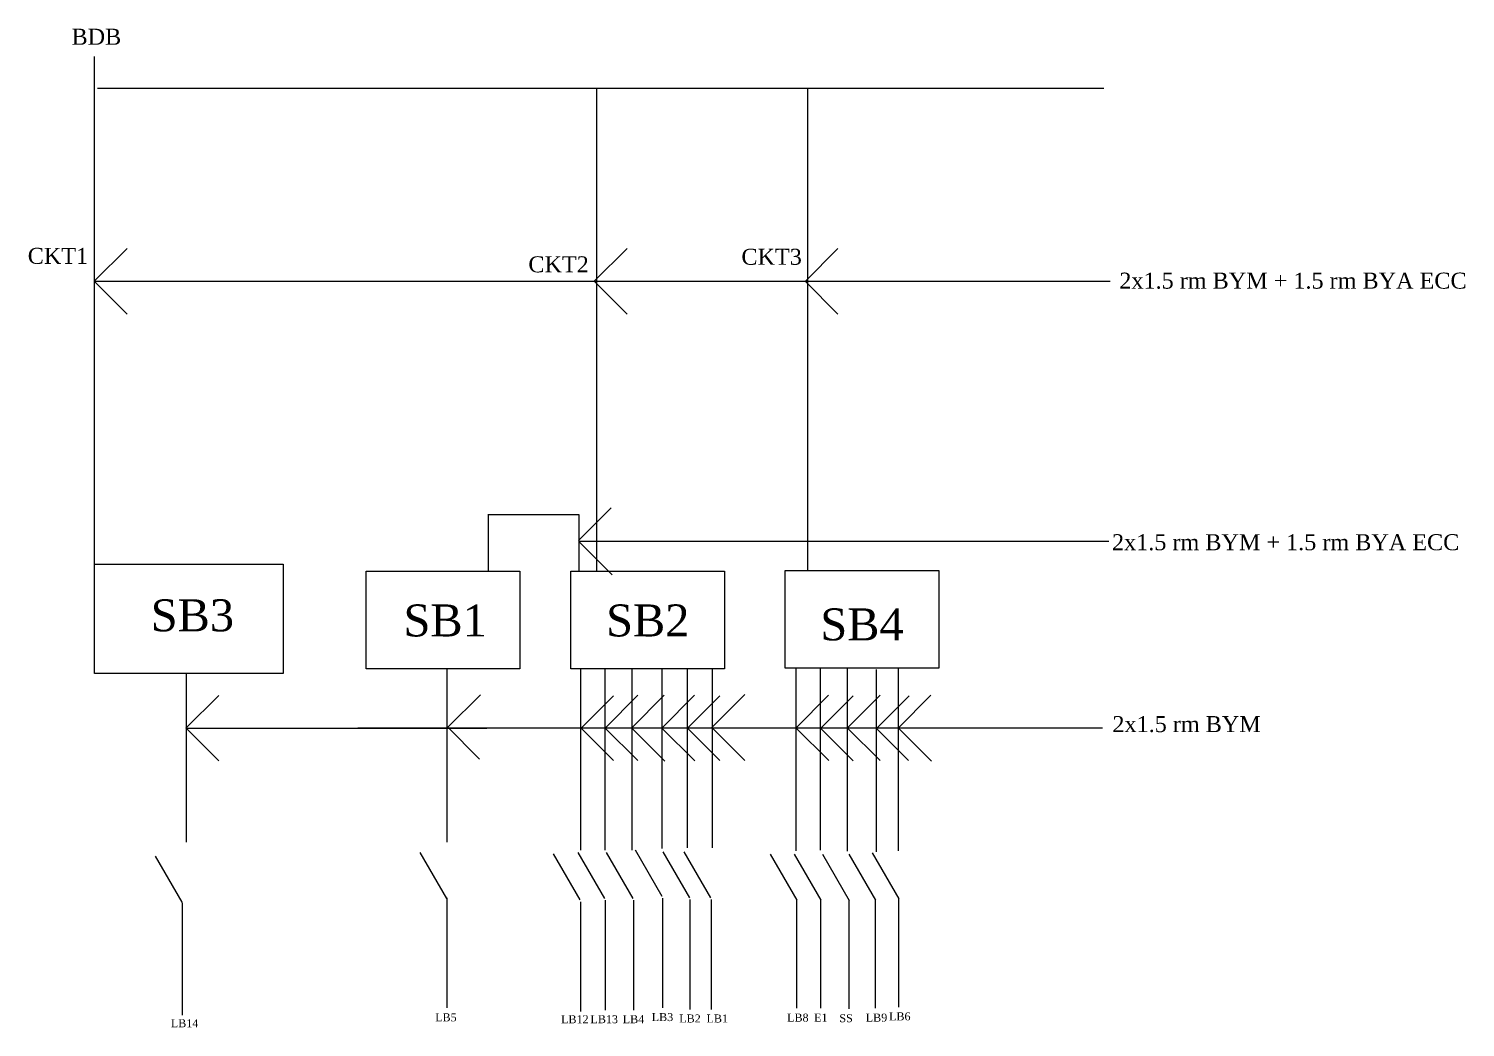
# Model space of a CAD drawing. Header units: inches. Extents: x -2152 to 9073, y -5017 to 214.
# Drawn here: x -1161 to -84, y -2000 to -1251 of the extents above; entities that cross this region are included whole.
import ezdxf

# ---------------------------------------------------------------- set-up
doc = ezdxf.new("R2010")
doc.units = ezdxf.units.IN
doc.header["$LTSCALE"] = 15
doc.header["$MEASUREMENT"] = 0
doc.styles.get("Standard").update_dxf_attribs({"font": 'times.ttf'})

msp = doc.modelspace()

# ---------------------------------------------------------------- linework, layer by layer
for p, q in [((-1111.73236, -1295.45695), (-1111.73236, -1271.68319)), ((-1111.73236, -1652.49567), (-1111.73236, -1295.45695)), ((-1109.44956, -1295.45695), (-354.91272, -1295.45695)), ((-735.00675, -1657.54818), (-735.00675, -1295.45695)), ((-576.78825, -1656.75948), (-576.78825, -1295.45695)), ((-1087.30661, -1415.62386), (-1111.94512, -1440.26237)), ((-712.36438, -1415.62386), (-737.00288, -1440.26237)), ((-554.25728, -1415.84811), (-578.89578, -1440.48662)), ((-1111.94512, -1440.26237), (-350.17655, -1440.26237)), ((-1111.94512, -1440.26237), (-1087.32275, -1464.88474)), ((-737.00288, -1440.26237), (-712.38052, -1464.88474)), ((-578.89578, -1440.31437), (-554.27341, -1464.93674)), ((-816.37361, -1657.67516), (-816.37361, -1615.14274)), ((-816.37361, -1615.19841), (-748.59048, -1615.19841)), ((-724.23796, -1610.20353), (-748.87647, -1634.84204)), ((-748.59048, -1615.19841), (-748.59048, -1657.73083)), ((-748.7959, -1635.40275), (-351.07672, -1635.40275)), ((-748.25234, -1635.79613), (-723.62997, -1660.4185)), ((-847.57269, -1731.60911), (-847.57269, -1861.1916)), ((-747.346, -1731.07382), (-747.346, -1866.96428)), ((-728.9809, -1731.23743), (-728.9809, -1866.96428)), ((-708.90379, -1731.08189), (-708.90379, -1866.96428)), ((-686.18086, -1731.08189), (-686.18086, -1865.90475)), ((-667.34884, -1731.23743), (-667.34884, -1865.37498)), ((-648.67246, -1731.5485), (-648.67246, -1865.37498)), ((-585.82516, -1730.704), (-585.82516, -1867.46521)), ((-567.49084, -1730.24368), (-567.49084, -1867.00488)), ((-547.22317, -1731.16433), (-547.22317, -1867.92553)), ((-525.57361, -1731.62466), (-525.57361, -1868.38586)), ((-508.99097, -1730.704), (-508.99097, -1867.46521)), ((-1043.07835, -1734.9568), (-1043.07835, -1861.1916)), ((-1018.65471, -1750.93393), (-1043.29321, -1775.57244)), ((-822.37466, -1750.53028), (-847.01317, -1775.16878)), ((-722.63546, -1751.31847), (-747.27397, -1775.95698)), ((-704.27818, -1750.8357), (-728.91668, -1775.47421)), ((-684.47164, -1750.8357), (-709.11015, -1775.47421)), ((-661.76659, -1750.8357), (-686.40509, -1775.47421)), ((-642.92621, -1751.31847), (-667.56472, -1775.95698)), ((-624.08585, -1750.35293), (-648.72435, -1774.99144)), ((-561.28462, -1750.8357), (-585.92312, -1775.47421)), ((-542.92733, -1751.31847), (-567.56584, -1775.95698)), ((-522.63771, -1750.8357), (-547.27621, -1775.47421)), ((-500.89881, -1751.31847), (-525.53732, -1775.95698)), ((-484.47387, -1750.8357), (-509.11238, -1775.47421)), ((-1043.29321, -1775.50453), (-817.55205, -1775.50453)), ((-1043.28514, -1775.33942), (-1018.66278, -1799.96179)), ((-465.19491, -1775.50453), (-914.36139, -1775.50453)), ((-847.58403, -1774.17676), (-822.96166, -1798.79913)), ((-747.165, -1775.30994), (-722.54263, -1799.93231)), ((-729.03588, -1775.30994), (-704.41351, -1799.93231)), ((-708.72096, -1775.56692), (-684.0986, -1800.18929)), ((-686.22027, -1775.43843), (-661.59791, -1800.0608)), ((-667.3197, -1775.30994), (-642.69733, -1799.93231)), ((-648.67627, -1775.30994), (-624.0539, -1799.93231)), ((-585.78733, -1775.27029), (-561.16496, -1799.89266)), ((-567.33369, -1775.47075), (-542.71132, -1800.09311)), ((-547.27536, -1775.27029), (-522.65299, -1799.89266)), ((-525.81296, -1775.27029), (-501.19059, -1799.89266)), ((-508.76339, -1775.6712), (-484.14102, -1800.29357)), ((-465.02689, -1775.34875), (-355.69745, -1775.34875)), ((-1046.07841, -1906.16909), (-1066.07669, -1871.53105)), ((-847.47995, -1903.39252), (-867.47823, -1868.75448)), ((-747.50755, -1904.45423), (-767.50583, -1869.81618)), ((-728.95371, -1903.3947), (-748.95199, -1868.75666)), ((-707.74933, -1903.3947), (-727.74761, -1868.75666)), ((-686.01482, -1901.80541), (-706.01311, -1867.16737)), ((-665.34054, -1902.86494), (-685.33883, -1868.2269)), ((-649.43725, -1902.86494), (-669.43553, -1868.2269)), ((-584.80349, -1904.60015), (-604.80177, -1869.96211)), ((-566.83897, -1904.60015), (-586.83725, -1869.96211)), ((-545.65004, -1905.06047), (-565.64832, -1870.42243)), ((-525.84299, -1904.60015), (-545.84127, -1869.96211)), ((-508.3391, -1903.67949), (-528.33738, -1869.04145)), ((-1046.00003, -1906.29912), (-1046.00003, -1990.74997)), ((-847.57269, -1902.86843), (-847.57269, -1985.24058)), ((-747.41973, -1905.72328), (-747.41973, -1988.09544)), ((-728.86589, -1904.66376), (-728.86589, -1987.03591)), ((-707.66151, -1904.66376), (-707.66151, -1987.03591)), ((-685.92701, -1903.07447), (-685.92701, -1985.44663)), ((-665.25272, -1904.134), (-665.25272, -1986.50615)), ((-649.34943, -1904.134), (-649.34943, -1986.50615)), ((-585.2308, -1904.26174), (-585.2308, -1985.64848)), ((-567.26628, -1904.26174), (-567.26628, -1985.64848)), ((-546.07735, -1904.72207), (-546.07735, -1986.10881)), ((-526.2703, -1904.26174), (-526.2703, -1985.64848)), ((-508.76641, -1903.34108), (-508.76641, -1984.72782))]:
    msp.add_line(p, q)
for points in [[(-1111.73236, -1652.49567), (-970.29043, -1652.49567), (-970.29043, -1734.51317), (-1111.73236, -1734.51317)], [(-908.14118, -1657.73083), (-792.89218, -1657.73083), (-792.89218, -1731.02306), (-908.14118, -1731.02306)], [(-754.47585, -1657.73083), (-639.22685, -1657.73083), (-639.22685, -1731.02306), (-754.47585, -1731.02306)], [(-593.82574, -1657.20844), (-478.57674, -1657.20844), (-478.57674, -1730.50067), (-593.82574, -1730.50067)]]:
    msp.add_lwpolyline(points, close=True)

# ---------------------------------------------------------------- texts
for s, insert, char_height, width, attachment_point in [('BDB', (-1129.00468, -1250.87007), 12, 47.1540693, 1), ('CKT1', (-1161.86126, -1415.25555), 12, 48.582976, 1), ('CKT2', (-786.3912, -1421.60189), 12, 48.582976, 1), ('CKT3', (-626.63079, -1415.93816), 12, 48.582976, 1), ('2x1.5 rm BYM + 1.5 rm BYA ECC', (-343.20658, -1433.84653), 12, 276.1744954, 1), ('2x1.5 rm BYM + 1.5 rm BYA ECC', (-348.6893, -1630.06484), 12, 276.1744954, 1), ('\\PSB3', (-1069.60688, -1638.88483), 24, 275.4407156, 1), ('SB1', (-848.79861, -1694.91804), 24, 111.8128675, 5), ('SB2', (-696.85135, -1694.91804), 24, 115.248998, 5), ('SB4', (-536.20124, -1697.86705), 24, 115.248998, 5), ('2x1.5 rm BYM ', (-348.37828, -1766.50612), 12, 276.1744954, 1), ('LB5', (-856.29648, -1989.48728), 6, 21.3371613, 1), ('LB12', (-761.8802, -1990.93743), 6, 21.3371613, 1), ('LB13', (-739.83302, -1990.87534), 6, 21.3371613, 1), ('LB4', (-715.63434, -1990.87534), 6, 21.3371613, 1), ('LB3', (-693.89984, -1989.28605), 6, 21.3371613, 1), ('LB2', (-673.22556, -1990.34558), 6, 21.3371613, 1), ('  LB1', (-657.32227, -1990.34558), 6, 21.3371613, 1), ('LB8', (-592.34449, -1989.68097), 6, 21.3371613, 1), (' E1', (-574.37997, -1989.68097), 6, 21.3371613, 1), ('SS', (-553.19103, -1990.1413), 6, 21.3371613, 1), ('LB9', (-533.38399, -1989.68097), 6, 21.3371613, 1), ('LB6', (-515.8801, -1988.76031), 6, 21.3371613, 1), ('LB14', (-1054.55374, -1993.91021), 6, 21.3371613, 1)]:
    msp.add_mtext(s, dxfattribs=dict(insert=insert, char_height=char_height, width=width, attachment_point=attachment_point))

doc.saveas('drawing.dxf')
